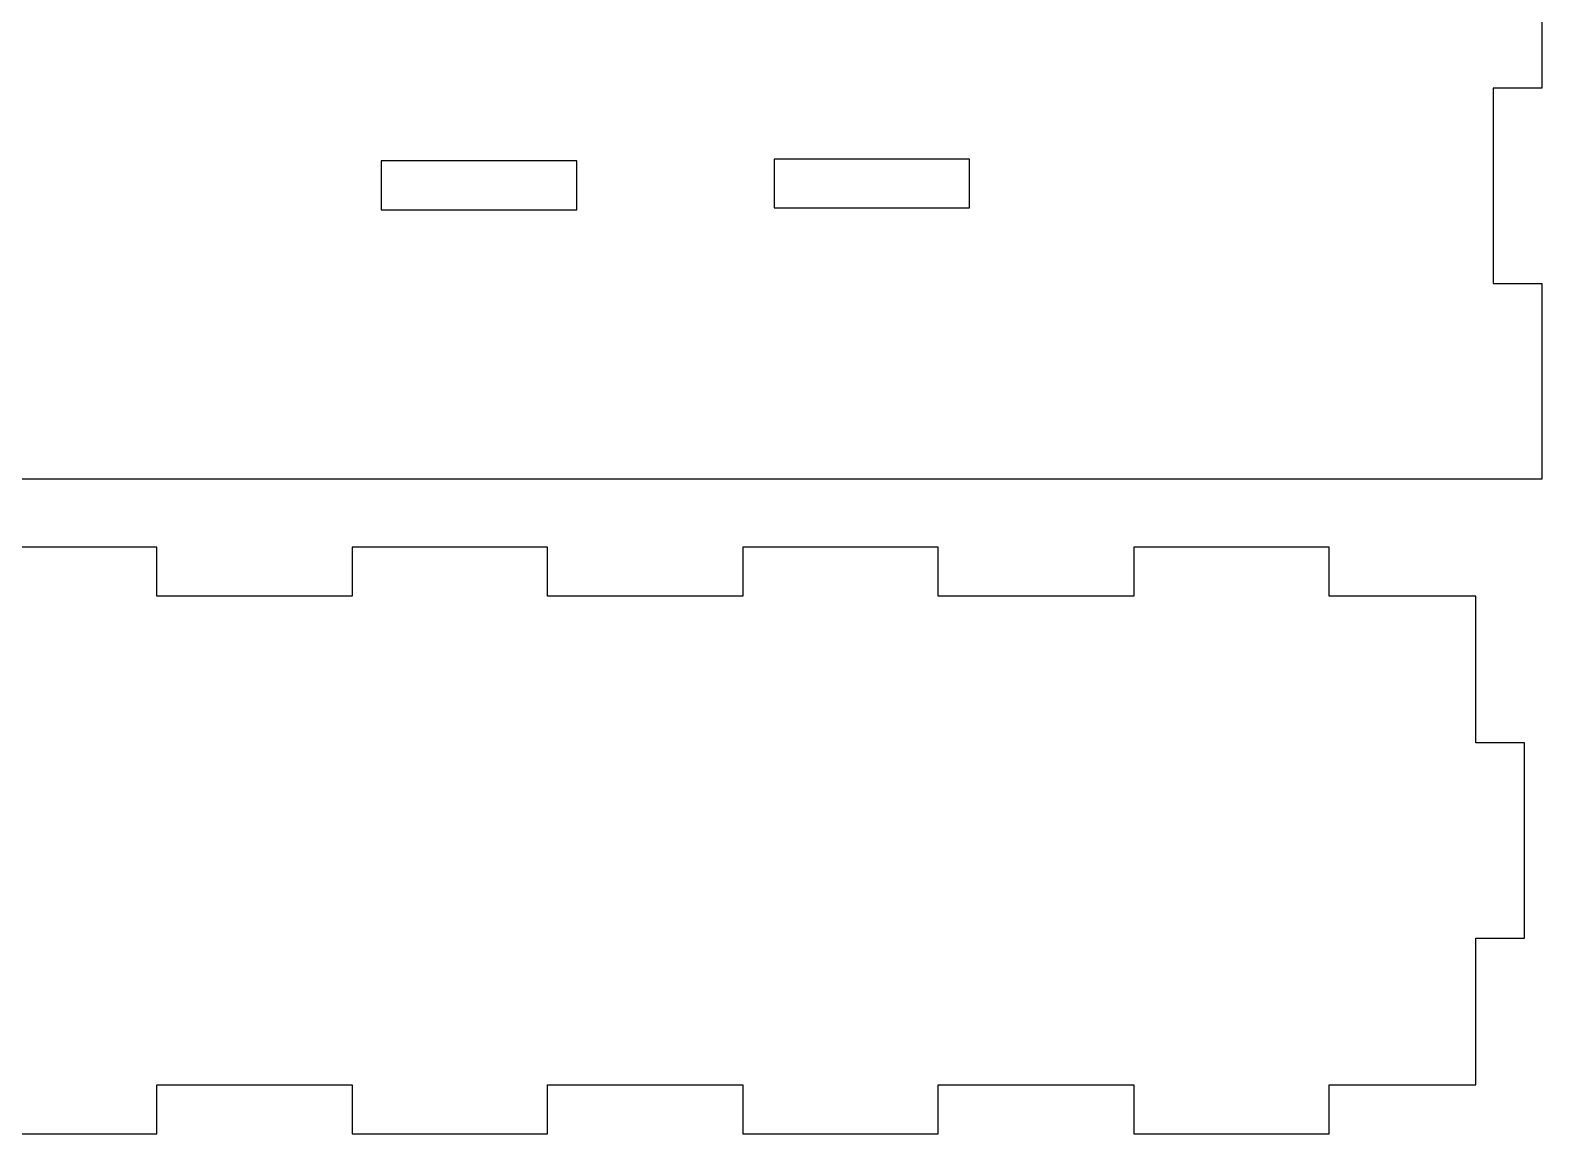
# Model space of a CAD drawing. Extents: x 296 to 898, y 544 to 846.
# Drawn here: x 743.1 to 897.8, y 604.4 to 717.3 of the extents above; entities that cross this region are included whole.
import ezdxf

# ---------------------------------------------------------------- set-up
doc = ezdxf.new("R2010")
doc.units = 0
doc.layers.get('0').update_dxf_attribs({"linetype": 'CONTINUOUS'})

msp = doc.modelspace()

# ---------------------------------------------------------------- linework, layer by layer
at = {"color": 7}
for p, q in [((897.782562, 731.34851), (897.782562, 711.346434)), ((897.782562, 711.346434), (892.808501, 711.346434)), ((892.808501, 711.346434), (892.808501, 691.344357)), ((799.036852, 703.902554), (779.034776, 703.902554)), ((779.034776, 703.902554), (779.034776, 698.893224)), ((799.036852, 698.893224), (799.036852, 703.902554)), ((839.225394, 704.093927), (819.223317, 704.093927)), ((819.223317, 704.093927), (819.223317, 699.084597)), ((839.225394, 699.084597), (839.225394, 704.093927)), ((779.034776, 698.893224), (799.036852, 698.893224)), ((819.223317, 699.084597), (839.225394, 699.084597)), ((892.808501, 691.344357), (897.782562, 691.344357)), ((897.782562, 691.344357), (897.782562, 671.34228)), ((892.808501, 671.34228), (597.786628, 671.34228)), ((897.782562, 671.34228), (892.808501, 671.34228)), ((756.049582, 664.363159), (736.047501, 664.363159)), ((756.049582, 659.353829), (756.049582, 664.363159)), ((796.053741, 664.363159), (776.051654, 664.363159)), ((776.051654, 664.363159), (776.051654, 659.353829)), ((796.053741, 659.353829), (796.053741, 664.363159)), ((836.022615, 664.363159), (816.020544, 664.363159)), ((816.020544, 664.363159), (816.020544, 659.353829)), ((836.022615, 659.353829), (836.022615, 664.363159)), ((876.026774, 664.363159), (856.024692, 664.363159)), ((856.024692, 664.363159), (856.024692, 659.353829)), ((876.026774, 659.353829), (876.026774, 664.363159)), ((776.051654, 659.353829), (756.049582, 659.353829)), ((816.020544, 659.353829), (796.053741, 659.353829)), ((856.024692, 659.353829), (836.022615, 659.353829)), ((891.019512, 659.353829), (876.026774, 659.353829)), ((891.019512, 644.361082), (891.019512, 659.353829)), ((896.028855, 644.361082), (891.019512, 644.361082)), ((896.028855, 624.358503), (896.028855, 644.361082)), ((891.047384, 609.366259), (891.019512, 624.361149)), ((891.019512, 624.361149), (896.028855, 624.358503)), ((756.049582, 604.356929), (756.049582, 609.366259)), ((756.049582, 609.366259), (776.051654, 609.366259)), ((776.051654, 609.366259), (776.051654, 604.356929)), ((796.053741, 604.356929), (796.053741, 609.366259)), ((796.053741, 609.366259), (816.020544, 609.366259)), ((816.020544, 609.366259), (816.020544, 604.356929)), ((836.022615, 604.356929), (836.022615, 609.366259)), ((836.022615, 609.366259), (856.024692, 609.366259)), ((856.024692, 609.366259), (856.024692, 604.356929)), ((876.026774, 604.356929), (876.026774, 609.366259)), ((876.026774, 609.366259), (891.047384, 609.366259)), ((736.047501, 604.356929), (756.049582, 604.356929)), ((776.051654, 604.356929), (796.053741, 604.356929)), ((816.020544, 604.356929), (836.022615, 604.356929)), ((856.024692, 604.356929), (876.026774, 604.356929))]:
    msp.add_line(p, q, dxfattribs=at)

doc.saveas('drawing.dxf')
